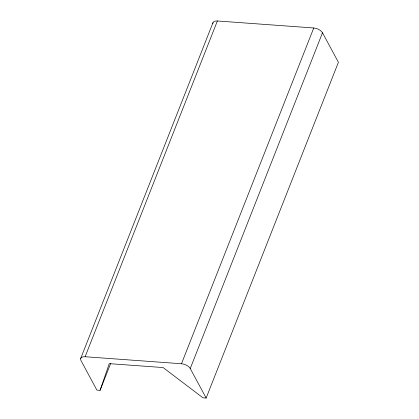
<?xml version="1.0" encoding="UTF-8"?>
<svg xmlns="http://www.w3.org/2000/svg" width="419" height="419" viewBox="0 0 419 419"><rect width="100%" height="100%" fill="white"/><g stroke="black" fill="none" stroke-linecap="round" stroke-linejoin="round"><path stroke-width="0.63" d="M217.367 20.976L85.104 356.737A7.212 3.703 21.5 0 0 80.993 360.586L96.894 390.105L100.078 390.335L109.254 363.645L163.106 367.557L202.964 397.82L206.148 398.05L338.411 62.284L322.504 32.771A7.212 3.703 21.5 0 0 313.742 27.984L217.367 20.976A7.212 3.703 21.5 0 0 212.868 23.721M80.689 358.491L212.952 22.726M100.078 390.335L110.621 363.572M85.104 356.737L181.479 363.75L313.742 27.984M206.148 398.05L190.247 368.531L322.504 32.771M181.479 363.75A7.212 3.703 21.5 0 1 190.247 368.531"/></g></svg>
